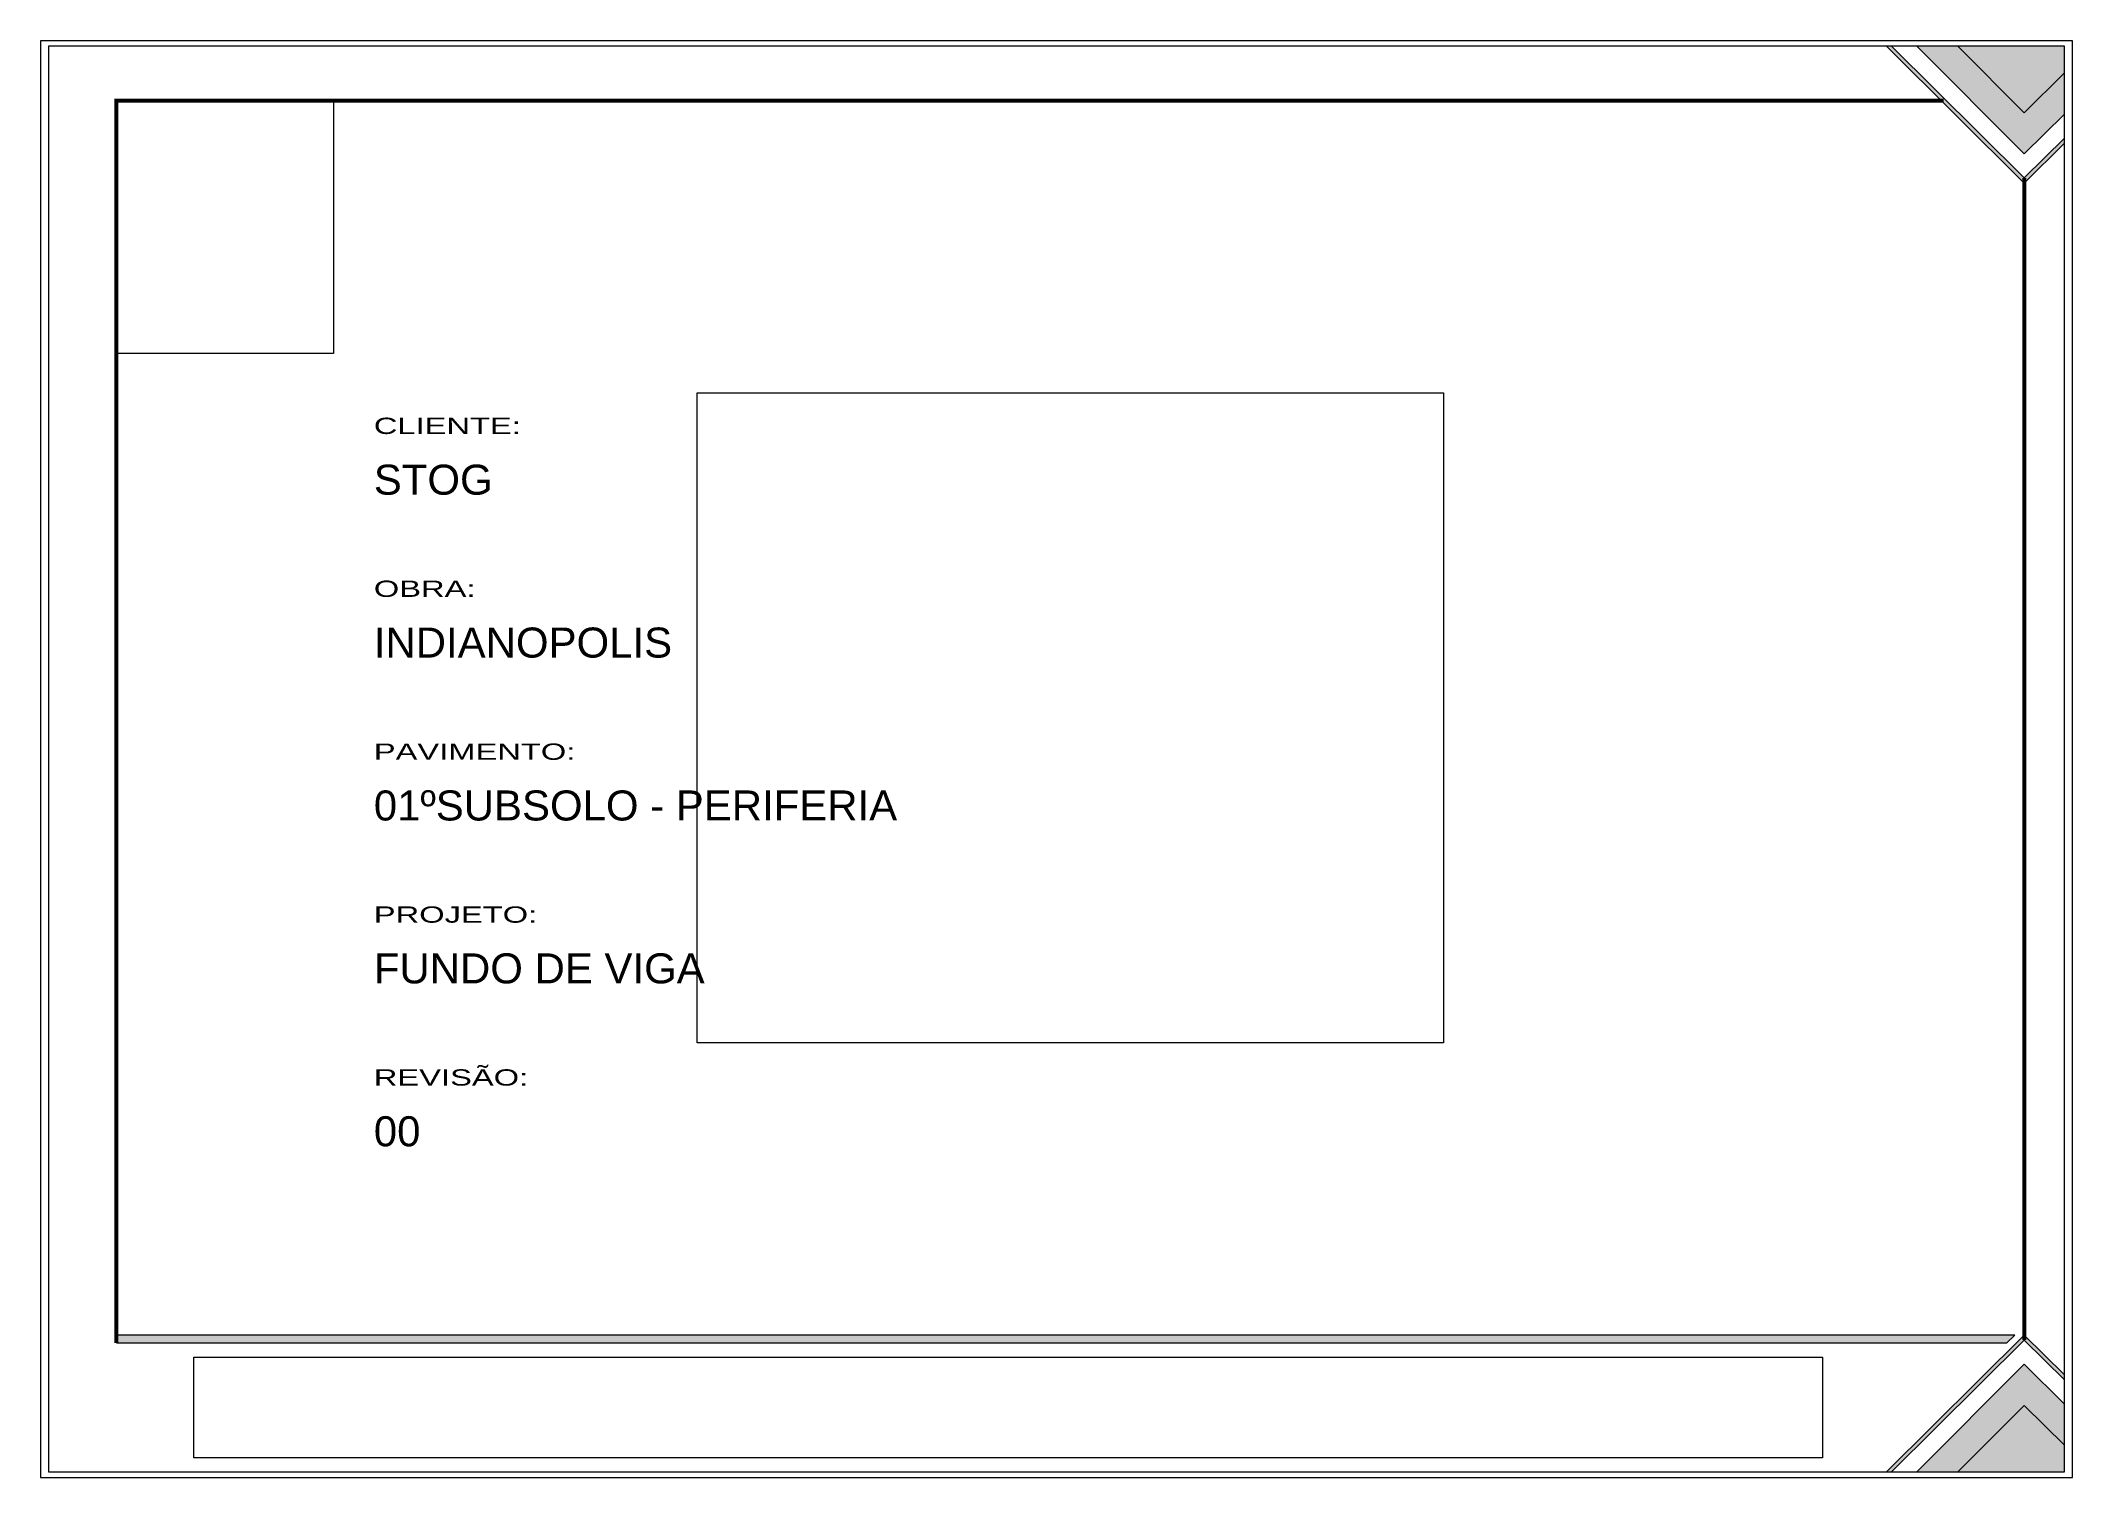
# Paper-space layout '. (1)' of a CAD drawing. Extents: x 303 to 600, y -8 to 202.
# The model-space entities are those that its viewports show. They can reach past a viewport. Long polylines and large blocks are cut down to what shows.
import ezdxf

# ---------------------------------------------------------------- set-up
doc = ezdxf.new("R2010")
doc.units = 0
doc.layers.get('0').update_dxf_attribs({"color": 50})
doc.layers.add('Folhas', color=255, linetype='Continuous', lineweight=9)
doc.styles.add('ARIAL', font='arial.ttf')
doc.styles.add('Tecnologia', font='')
doc.styles.get('Tecnologia').set_extended_font_data('Forgotten Futurist')
picture_1 = doc.add_image_def('image2.jpg', size_in_pixel=(966, 841))
picture_2 = doc.add_image_def('image3.png', size_in_pixel=(2500, 2913))
picture_3 = doc.add_image_def('image4.png', size_in_pixel=(1973, 122))

# ---------------------------------------------------------------- blocks, each defined once
blk = doc.blocks.new('9999998')
at = {"transparency": 33554687}
h = blk.add_hatch(color=30, dxfattribs=at)
h.dxf.hatch_style = 1
h.paths.add_polyline_path([(1357.7, 1050), (1354, 1050), (1455.5, 949.3), (1485, 978.7), (1485, 982.3), (1455.5, 953)])
at = {"true_color": 0x000000, "transparency": 33554687}
h = blk.add_hatch(color=18, dxfattribs=at)
h.dxf.hatch_style = 1
h.paths.add_polyline_path([(1406.6, 1050), (1376.2, 1050), (1455.5, 970.8), (1485, 1000.1), (1485, 1030.4), (1455.5, 1001.1)])
at = {"true_color": 0xff7f00, "transparency": 33554687}
h = blk.add_hatch(color=30, dxfattribs=at)
h.dxf.hatch_style = 1
h.paths.add_polyline_path([(1485, 1030.4), (1485, 1050), (1406.6, 1050), (1455.5, 1001.1)])
at = {"true_color": 0x000000, "transparency": 33554687}
h = blk.add_hatch(color=18, dxfattribs=at)
h.dxf.hatch_style = 1
h.paths.add_polyline_path([(50, 100.7), (50, 94.9), (1442.5, 94.9), (1448.4, 100.7)])
at = {"transparency": 33554687}
h = blk.add_hatch(color=30, dxfattribs=at)
h.dxf.hatch_style = 1
h.paths.add_polyline_path([(1357.7, 0), (1354, 0), (1455.5, 100.7), (1485, 71.3), (1485, 67.7), (1455.5, 97)])
at = {"true_color": 0x000000, "transparency": 33554687}
h = blk.add_hatch(color=18, dxfattribs=at)
h.dxf.hatch_style = 1
h.paths.add_polyline_path([(1406.6, 0), (1376.2, 0), (1455.5, 79.2), (1485, 49.9), (1485, 19.6), (1455.5, 48.9)])
at = {"true_color": 0xff7f00, "transparency": 33554687}
h = blk.add_hatch(color=30, dxfattribs=at)
h.dxf.hatch_style = 1
h.paths.add_polyline_path([(1485, 19.6), (1485, 0), (1406.6, 0), (1455.5, 48.9)])
at = {"color": 30, "transparency": 33554687}
for points in [[(1485, 978.7), (1455.5, 949.3), (1354, 1050)], [(1485, 982.3), (1455.5, 953), (1357.7, 1050)], [(1376.2, 1050), (1455.5, 970.8), (1485, 1000.1)], [(1406.6, 1050), (1455.5, 1001.1), (1485, 1030.4)], [(50, 94.9), (1442.5, 94.9), (1448.4, 100.7), (50, 100.7)], [(1485, 71.3), (1455.5, 100.7), (1354, 0)], [(1485, 67.7), (1455.5, 97), (1357.7, 0)], [(1376.2, 0), (1455.5, 79.2), (1485, 49.9)], [(1406.6, 0), (1455.5, 48.9), (1485, 19.6)]]:
    blk.add_lwpolyline(points, dxfattribs=at)
at = {"layer": 'Folhas'}
blk.add_lwpolyline([(0, 0), (1485, 0), (1485, 1050), (0, 1050)], close=True, dxfattribs=at)
at = {"layer": 'Folhas', "color": 30, "const_width": 3}
for points in [[(1396.2, 1010), (50, 1010), (50, 94.9)], [(1455.5, 97), (1455.5, 953)]]:
    blk.add_lwpolyline(points, dxfattribs=at)
image = blk.add_image(picture_2, insert=(50, 823.6), size_in_units=(160, 186.4), rotation=0)
image.dxf.flags = 7
image = blk.add_image(picture_1, insert=(477.7, 315.9), size_in_units=(550, 478.8))
image.dxf.flags = 15
image = blk.add_image(picture_3, insert=(106.9, 10.3), size_in_units=(1200, 74.2))
image.dxf.flags = 15

msp = doc.modelspace()

# ---------------------------------------------------------------- block references
at = {"layer": 'Folhas'}
msp.add_blockref('9999998', (71.471, 458.504), dxfattribs=at)

# ---------------------------------------------------------------- texts
at = {"color": 1, "linetype": 'Continuous', "ltscale": 5, "style": 'ARIAL'}
for s, p in [('STOG', (311.063, 1178.235)), ('INDIANOPOLIS', (311.063, 1058.235)), ('01ºSUBSOLO - PERIFERIA', (311.063, 938.235)), ('FUNDO DE VIGA', (311.063, 818.235)), ('00', (311.063, 698.235))]:
    msp.add_text(s, height=22.1184, dxfattribs=at).set_placement(p)
at = {"layer": 'Folhas', "color": 30, "style": 'Tecnologia', "width": 1.5}
for s, p in [('CLIENTE:', (311.063, 1222.942)), ('OBRA:', (311.063, 1102.942)), ('PAVIMENTO:', (311.063, 982.942)), ('PROJETO:', (311.063, 862.942)), ('REVISÃO:', (311.063, 742.942))]:
    msp.add_text(s, height=12, dxfattribs=at).set_placement(p)

psp = doc.layouts.new('. (1)')

# ---------------------------------------------------------------- viewports
at = {"layer": 'Defpoints'}
psp.add_viewport(center=(451.95, 96.83), size=(297, 210), view_center_point=(813.971, 983.504), view_height=1058.31135, dxfattribs=at)

doc.saveas('drawing.dxf')
